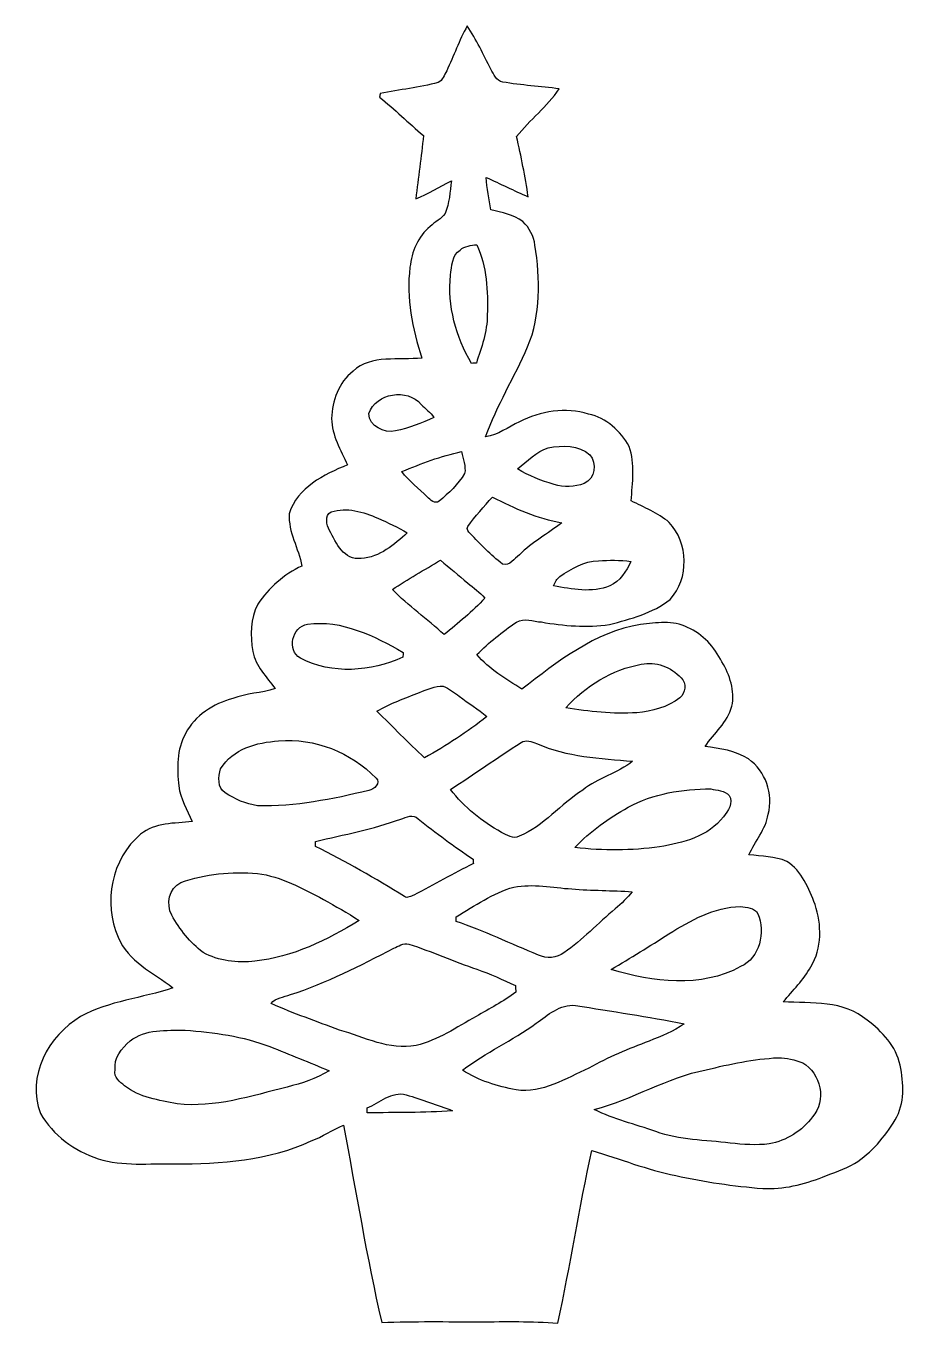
# Model space of a CAD drawing. Header units: centimetres. Extents: x -9.9 to 9.9, y -15.1 to 14.2.
import ezdxf

# ---------------------------------------------------------------- set-up
doc = ezdxf.new("R2010")
doc.units = ezdxf.units.CM
doc.header["$MEASUREMENT"] = 0
doc.layers.add('Layer 1', color=7, linetype='Continuous')

msp = doc.modelspace()

# ---------------------------------------------------------------- linework, layer by layer
at = {"layer": 'Layer 1', "color": 252}
for points, knots in [([(-0.40711, 13.17696), (-0.25118, 13.51421), (-0.12241, 13.86452), (0.05503, 14.1919), (0.05503, 14.1919), (0.26705, 13.88533), (0.42192, 13.54596), (0.58702, 13.21329), (0.58702, 13.21329), (0.65652, 13.10287), (0.71332, 12.94977), (0.85901, 12.92684), (0.85901, 12.92684), (1.27952, 12.84781), (1.70921, 12.83547), (2.13219, 12.7702), (2.13219, 12.7702), (1.85949, 12.37192), (1.47002, 12.07453), (1.17087, 11.69705), (1.17087, 11.69705), (1.26965, 11.24656), (1.36807, 10.79535), (1.43087, 10.33815), (1.43087, 10.33815), (1.11231, 10.47644), (0.80081, 10.63025), (0.48472, 10.77383), (0.48472, 10.77383), (0.49248, 10.52654), (0.55033, 10.28559), (0.5902, 10.04217), (0.5902, 10.04217), (0.83961, 9.98608), (1.09996, 9.93034), (1.31127, 9.77688), (1.31127, 9.77688), (1.46332, 9.6393), (1.55681, 9.44633), (1.58538, 9.24489), (1.58538, 9.24489), (1.70004, 8.48325), (1.72367, 7.67256), (1.41852, 6.94972), (1.41852, 6.94972), (1.12007, 6.26569), (0.72566, 5.62539), (0.46884, 4.92301), (0.46884, 4.92301), (0.75036, 4.95864), (0.98002, 5.14174), (1.23261, 5.25568), (1.23261, 5.25568), (1.70921, 5.50439), (2.27612, 5.59118), (2.79576, 5.43384), (2.79576, 5.43384), (3.19511, 5.35164), (3.51508, 5.04684), (3.71369, 4.70359), (3.71369, 4.70359), (3.84351, 4.30989), (3.78813, 3.88338), (3.75461, 3.47733), (3.75461, 3.47733), (4.04742, 3.32846), (4.35822, 3.20287), (4.61292, 2.99014), (4.61292, 2.99014), (5.04754, 2.52977), (5.06942, 1.72156), (4.63726, 1.25377), (4.63726, 1.25377), (4.24286, 0.94051), (3.74333, 0.81174), (3.26496, 0.68756), (3.26496, 0.68756), (2.75484, 0.60854), (2.23591, 0.65476), (1.73037, 0.74295), (1.73037, 0.74295), (1.54834, 0.75177), (1.33703, 0.84949), (1.17016, 0.73836), (1.17016, 0.73836), (0.84455, 0.52917), (0.54963, 0.27552), (0.27164, 0.00741), (0.27164, 0.00741), (0.54998, -0.32314), (0.93204, -0.53587), (1.28517, -0.7747), (1.28517, -0.7747), (2.09303, -0.15487), (2.9337, 0.51717), (3.9684, 0.68968), (3.9684, 0.68968), (4.31694, 0.71755), (4.70429, 0.79375), (5.02779, 0.61913), (5.02779, 0.61913), (5.37704, 0.47449), (5.6328, 0.17039), (5.80461, -0.15769), (5.80461, -0.15769), (5.98099, -0.45579), (6.1027, -0.80963), (6.02756, -1.15888), (6.02756, -1.15888), (5.92631, -1.52118), (5.62927, -1.76812), (5.42255, -2.06798), (5.42255, -2.06798), (5.7598, -2.11067), (6.10976, -2.15794), (6.40186, -2.34738), (6.40186, -2.34738), (6.78709, -2.6229), (6.97371, -3.13761), (6.84671, -3.59551), (6.84671, -3.59551), (6.79415, -3.93947), (6.55108, -4.20123), (6.41315, -4.50956), (6.41315, -4.50956), (6.69925, -4.54519), (6.99841, -4.54307), (7.26863, -4.65808), (7.26863, -4.65808), (7.61118, -4.87856), (7.7657, -5.27368), (7.90681, -5.63562), (7.90681, -5.63562), (8.05427, -6.08753), (8.06944, -6.61987), (7.80909, -7.03474), (7.80909, -7.03474), (7.64822, -7.3346), (7.4041, -7.57096), (7.18749, -7.82814), (7.18749, -7.82814), (7.82108, -7.86624), (8.56439, -7.78792), (9.07874, -8.24195), (9.07874, -8.24195), (9.42199, -8.49489), (9.73102, -8.83038), (9.82627, -9.25936), (9.82627, -9.25936), (9.90741, -9.66505), (9.93634, -10.12437), (9.71197, -10.49126), (9.71197, -10.49126), (9.4809, -10.8779), (9.17822, -11.23103), (8.79651, -11.47586), (8.79651, -11.47586), (8.57003, -11.60851), (8.31779, -11.68612), (8.07508, -11.78172), (8.07508, -11.78172), (7.64681, -11.9507), (7.18891, -12.06359), (6.72536, -12.04031), (6.72536, -12.04031), (6.06672, -11.98316), (5.40949, -11.89637), (4.76497, -11.74821), (4.76497, -11.74821), (4.11727, -11.61768), (3.50132, -11.37144), (2.86985, -11.18482), (2.86985, -11.18482), (2.58233, -12.47563), (2.38337, -13.78444), (2.10044, -15.07631), (2.10044, -15.07631), (1.51306, -15.0308), (0.92322, -15.04738), (0.33514, -15.04562), (0.33514, -15.04562), (-0.40111, -15.04985), (-1.13806, -15.03186), (-1.8736, -15.06502), (-1.8736, -15.06502), (-2.21368, -13.59217), (-2.44969, -12.09781), (-2.73897, -10.61473), (-2.73897, -10.61473), (-2.98626, -10.7188), (-3.21169, -10.86873), (-3.46181, -10.96821), (-3.46181, -10.96821), (-4.42489, -11.40672), (-5.49981, -11.48927), (-6.54403, -11.48574), (-6.54403, -11.48574), (-7.11906, -11.46986), (-7.71172, -11.5443), (-8.27088, -11.37144), (-8.27088, -11.37144), (-8.80357, -11.19576), (-9.29499, -10.83874), (-9.57121, -10.34521), (-9.57121, -10.34521), (-9.90177, -9.51971), (-9.392, -8.58449), (-8.66916, -8.16046), (-8.66916, -8.16046), (-8.02605, -7.80309), (-7.27498, -7.75053), (-6.58883, -7.5117), (-6.58883, -7.5117), (-7.02416, -7.16668), (-7.60413, -6.91903), (-7.82038, -6.37011), (-7.82038, -6.37011), (-8.16822, -5.59294), (-7.97172, -4.59952), (-7.31414, -4.04636), (-7.31414, -4.04636), (-6.9917, -3.78284), (-6.54544, -3.80259), (-6.15386, -3.76238), (-6.15386, -3.76238), (-6.26004, -3.49673), (-6.41597, -3.24697), (-6.4516, -2.95769), (-6.4516, -2.95769), (-6.49781, -2.56258), (-6.49993, -2.13607), (-6.30202, -1.778), (-6.30202, -1.778), (-6.09353, -1.36102), (-5.66914, -1.10737), (-5.23522, -0.98002), (-5.23522, -0.98002), (-4.92513, -0.86889), (-4.5907, -0.86254), (-4.27849, -0.76165), (-4.27849, -0.76165), (-4.47393, -0.50059), (-4.71488, -0.24941), (-4.78508, 0.07832), (-4.78508, 0.07832), (-4.84223, 0.43251), (-4.84082, 0.81986), (-4.67078, 1.14512), (-4.67078, 1.14512), (-4.42136, 1.51095), (-4.07811, 1.81786), (-3.67594, 2.00554), (-3.67594, 2.00554), (-3.74615, 2.40524), (-3.98851, 2.77107), (-3.95958, 3.18594), (-3.95958, 3.18594), (-3.77754, 3.78143), (-3.17571, 4.06506), (-2.64654, 4.29013), (-2.64654, 4.29013), (-2.8067, 4.62139), (-2.99226, 4.95476), (-3.00531, 5.33224), (-3.00531, 5.33224), (-2.98662, 5.72946), (-2.85009, 6.1528), (-2.5206, 6.4008), (-2.5206, 6.4008), (-2.10608, 6.78533), (-1.48202, 6.63857), (-0.96696, 6.69854), (-0.96696, 6.69854), (-1.18533, 7.35612), (-1.32045, 8.05251), (-1.23649, 8.74712), (-1.23649, 8.74712), (-1.1938, 9.09355), (-1.05728, 9.4421), (-0.77964, 9.66787), (-0.77964, 9.66787), (-0.67522, 9.77477), (-0.52564, 9.83509), (-0.44168, 9.96139), (-0.44168, 9.96139), (-0.34784, 10.19563), (-0.33055, 10.44998), (-0.30198, 10.69799), (-0.30198, 10.69799), (-0.56903, 10.56076), (-0.82338, 10.39848), (-1.10561, 10.29229), (-1.10561, 10.29229), (-1.05234, 10.76854), (-0.97331, 11.24197), (-0.93345, 11.71963), (-0.93345, 11.71963), (-1.26859, 12.00256), (-1.58044, 12.31194), (-1.92158, 12.58746), (-1.92158, 12.58746), (-1.9177, 12.60757), (-1.90923, 12.64849), (-1.905, 12.66896), (-1.905, 12.66896), (-1.47108, 12.76032), (-1.02588, 12.79596), (-0.59831, 12.91696), (-0.59831, 12.91696), (-0.49318, 12.96035), (-0.46531, 13.08982), (-0.40711, 13.17696), (-0.40711, 13.17696), (-0.40711, 13.17696), (-0.40711, 13.17696), (-0.40711, 13.17696)], [0, 0, 0, 0, 0.0125, 0.0125, 0.0125, 0.0125, 0.025, 0.025, 0.025, 0.025, 0.0375, 0.0375, 0.0375, 0.0375, 0.05, 0.05, 0.05, 0.05, 0.0625, 0.0625, 0.0625, 0.0625, 0.075, 0.075, 0.075, 0.075, 0.0875, 0.0875, 0.0875, 0.0875, 0.1, 0.1, 0.1, 0.1, 0.1125, 0.1125, 0.1125, 0.1125, 0.125, 0.125, 0.125, 0.125, 0.1375, 0.1375, 0.1375, 0.1375, 0.15, 0.15, 0.15, 0.15, 0.1625, 0.1625, 0.1625, 0.1625, 0.175, 0.175, 0.175, 0.175, 0.1875, 0.1875, 0.1875, 0.1875, 0.2, 0.2, 0.2, 0.2, 0.2125, 0.2125, 0.2125, 0.2125, 0.225, 0.225, 0.225, 0.225, 0.2375, 0.2375, 0.2375, 0.2375, 0.25, 0.25, 0.25, 0.25, 0.2625, 0.2625, 0.2625, 0.2625, 0.275, 0.275, 0.275, 0.275, 0.2875, 0.2875, 0.2875, 0.2875, 0.3, 0.3, 0.3, 0.3, 0.3125, 0.3125, 0.3125, 0.3125, 0.325, 0.325, 0.325, 0.325, 0.3375, 0.3375, 0.3375, 0.3375, 0.35, 0.35, 0.35, 0.35, 0.3625, 0.3625, 0.3625, 0.3625, 0.375, 0.375, 0.375, 0.375, 0.3875, 0.3875, 0.3875, 0.3875, 0.4, 0.4, 0.4, 0.4, 0.4125, 0.4125, 0.4125, 0.4125, 0.425, 0.425, 0.425, 0.425, 0.4375, 0.4375, 0.4375, 0.4375, 0.45, 0.45, 0.45, 0.45, 0.4625, 0.4625, 0.4625, 0.4625, 0.475, 0.475, 0.475, 0.475, 0.4875, 0.4875, 0.4875, 0.4875, 0.5, 0.5, 0.5, 0.5, 0.5125, 0.5125, 0.5125, 0.5125, 0.525, 0.525, 0.525, 0.525, 0.5375, 0.5375, 0.5375, 0.5375, 0.55, 0.55, 0.55, 0.55, 0.5625, 0.5625, 0.5625, 0.5625, 0.575, 0.575, 0.575, 0.575, 0.5875, 0.5875, 0.5875, 0.5875, 0.6, 0.6, 0.6, 0.6, 0.6125, 0.6125, 0.6125, 0.6125, 0.625, 0.625, 0.625, 0.625, 0.6375, 0.6375, 0.6375, 0.6375, 0.65, 0.65, 0.65, 0.65, 0.6625, 0.6625, 0.6625, 0.6625, 0.675, 0.675, 0.675, 0.675, 0.6875, 0.6875, 0.6875, 0.6875, 0.7, 0.7, 0.7, 0.7, 0.7125, 0.7125, 0.7125, 0.7125, 0.725, 0.725, 0.725, 0.725, 0.7375, 0.7375, 0.7375, 0.7375, 0.75, 0.75, 0.75, 0.75, 0.7625, 0.7625, 0.7625, 0.7625, 0.775, 0.775, 0.775, 0.775, 0.7875, 0.7875, 0.7875, 0.7875, 0.8, 0.8, 0.8, 0.8, 0.8125, 0.8125, 0.8125, 0.8125, 0.825, 0.825, 0.825, 0.825, 0.8375, 0.8375, 0.8375, 0.8375, 0.85, 0.85, 0.85, 0.85, 0.8625, 0.8625, 0.8625, 0.8625, 0.875, 0.875, 0.875, 0.875, 0.8875, 0.8875, 0.8875, 0.8875, 0.9, 0.9, 0.9, 0.9, 0.9125, 0.9125, 0.9125, 0.9125, 0.925, 0.925, 0.925, 0.925, 0.9375, 0.9375, 0.9375, 0.9375, 0.95, 0.95, 0.95, 0.95, 0.9625, 0.9625, 0.9625, 0.9625, 0.975, 0.975, 0.975, 0.975, 1, 1, 1, 1]), ([(-0.10195, 9.13483), (-0.29528, 9.01841), (-0.28575, 8.76653), (-0.32279, 8.57179), (-0.32279, 8.57179), (-0.38559, 7.87471), (-0.20814, 7.17268), (0.15628, 6.5786), (0.15628, 6.5786), (0.18274, 6.57931), (0.2353, 6.58142), (0.26176, 6.58248), (0.26176, 6.58248), (0.37994, 6.93561), (0.50588, 7.29509), (0.50976, 7.67221), (0.50976, 7.67221), (0.52599, 8.20667), (0.49953, 8.76124), (0.27129, 9.25477), (0.27129, 9.25477), (0.14041, 9.24278), (0, 9.22902), (-0.10195, 9.13483), (-0.10195, 9.13483), (-0.10195, 9.13483), (-0.10195, 9.13483), (-0.10195, 9.13483)], [0, 0, 0, 0, 0.125, 0.125, 0.125, 0.125, 0.25, 0.25, 0.25, 0.25, 0.375, 0.375, 0.375, 0.375, 0.5, 0.5, 0.5, 0.5, 0.625, 0.625, 0.625, 0.625, 0.75, 0.75, 0.75, 0.75, 1, 1, 1, 1]), ([(-2.16359, 5.44724), (-2.15547, 5.15549), (-1.81857, 4.9978), (-1.55928, 5.05672), (-1.55928, 5.05672), (-1.25765, 5.10999), (-0.97226, 5.23416), (-0.69356, 5.35905), (-0.69356, 5.35905), (-0.77964, 5.46523), (-0.87877, 5.56048), (-0.98249, 5.64903), (-0.98249, 5.64903), (-1.29469, 6.02615), (-2.00237, 5.91361), (-2.16359, 5.44724), (-2.16359, 5.44724), (-2.16359, 5.44724), (-2.16359, 5.44724), (-2.16359, 5.44724)], [0, 0, 0, 0, 0.16666667, 0.16666667, 0.16666667, 0.16666667, 0.33333333, 0.33333333, 0.33333333, 0.33333333, 0.5, 0.5, 0.5, 0.5, 0.66666667, 0.66666667, 0.66666667, 0.66666667, 1, 1, 1, 1]), ([(1.8863, 4.67572), (1.61854, 4.58188), (1.40899, 4.37374), (1.19168, 4.19876), (1.19168, 4.19876), (1.44568, 4.03895), (1.72791, 3.92747), (2.01612, 3.84775), (2.01612, 3.84775), (2.23661, 3.77966), (2.48038, 3.78601), (2.69663, 3.86609), (2.69663, 3.86609), (2.94393, 3.9751), (2.98309, 4.32047), (2.82293, 4.51661), (2.82293, 4.51661), (2.57104, 4.73816), (2.19639, 4.73251), (1.8863, 4.67572), (1.8863, 4.67572), (1.8863, 4.67572), (1.8863, 4.67572), (1.8863, 4.67572)], [0, 0, 0, 0, 0.14285714, 0.14285714, 0.14285714, 0.14285714, 0.28571429, 0.28571429, 0.28571429, 0.28571429, 0.42857143, 0.42857143, 0.42857143, 0.42857143, 0.57142857, 0.57142857, 0.57142857, 0.57142857, 0.71428571, 0.71428571, 0.71428571, 0.71428571, 1, 1, 1, 1]), ([(-1.41958, 4.13632), (-1.25589, 3.91866), (-1.03576, 3.75532), (-0.8442, 3.56411), (-0.8442, 3.56411), (-0.77399, 3.50238), (-0.67486, 3.39302), (-0.57679, 3.46992), (-0.57679, 3.46992), (-0.36054, 3.64808), (-0.14923, 3.84986), (-0.00212, 4.09116), (-0.00212, 4.09116), (0.03246, 4.25556), (-0.04057, 4.42454), (-0.07161, 4.58611), (-0.07161, 4.58611), (-0.53622, 4.4891), (-0.98213, 4.31659), (-1.41958, 4.13632), (-1.41958, 4.13632), (-1.41958, 4.13632), (-1.41958, 4.13632), (-1.41958, 4.13632)], [0, 0, 0, 0, 0.14285714, 0.14285714, 0.14285714, 0.14285714, 0.28571429, 0.28571429, 0.28571429, 0.28571429, 0.42857143, 0.42857143, 0.42857143, 0.42857143, 0.57142857, 0.57142857, 0.57142857, 0.57142857, 0.71428571, 0.71428571, 0.71428571, 0.71428571, 1, 1, 1, 1]), ([(0.06914, 2.89384), (0.02963, 2.83845), (0.08819, 2.77671), (0.12382, 2.73614), (0.12382, 2.73614), (0.35419, 2.49555), (0.58596, 2.25354), (0.85161, 2.05105), (0.85161, 2.05105), (1.02341, 2.00131), (1.11866, 2.17346), (1.23296, 2.25884), (1.23296, 2.25884), (1.51871, 2.54388), (1.87784, 2.73579), (2.19357, 2.98238), (2.19357, 2.98238), (1.63548, 3.07093), (1.1243, 3.31223), (0.62406, 3.56164), (0.62406, 3.56164), (0.43215, 3.34504), (0.23812, 3.12914), (0.06914, 2.89384), (0.06914, 2.89384), (0.06914, 2.89384), (0.06914, 2.89384), (0.06914, 2.89384)], [0, 0, 0, 0, 0.125, 0.125, 0.125, 0.125, 0.25, 0.25, 0.25, 0.25, 0.375, 0.375, 0.375, 0.375, 0.5, 0.5, 0.5, 0.5, 0.625, 0.625, 0.625, 0.625, 0.75, 0.75, 0.75, 0.75, 1, 1, 1, 1]), ([(-3.01413, 3.22545), (-3.17571, 3.15348), (-3.10938, 2.93335), (-3.05329, 2.80458), (-3.05329, 2.80458), (-2.89842, 2.52589), (-2.72662, 2.12302), (-2.33433, 2.17805), (-2.33433, 2.17805), (-1.92334, 2.19675), (-1.5875, 2.49343), (-1.2954, 2.75343), (-1.2954, 2.75343), (-1.50671, 2.88255), (-1.73496, 2.98097), (-1.95968, 3.08398), (-1.95968, 3.08398), (-2.286, 3.22721), (-2.66277, 3.34222), (-3.01413, 3.22545), (-3.01413, 3.22545), (-3.01413, 3.22545), (-3.01413, 3.22545), (-3.01413, 3.22545)], [0, 0, 0, 0, 0.14285714, 0.14285714, 0.14285714, 0.14285714, 0.28571429, 0.28571429, 0.28571429, 0.28571429, 0.42857143, 0.42857143, 0.42857143, 0.42857143, 0.57142857, 0.57142857, 0.57142857, 0.57142857, 0.71428571, 0.71428571, 0.71428571, 0.71428571, 1, 1, 1, 1]), ([(-1.63336, 1.47638), (-1.27141, 1.10808), (-0.84384, 0.80963), (-0.46496, 0.45896), (-0.46496, 0.45896), (-0.14781, 0.71826), (0.17745, 0.97719), (0.45226, 1.28023), (0.45226, 1.28023), (0.34678, 1.41746), (0.1965, 1.50918), (0.06738, 1.62066), (0.06738, 1.62066), (-0.13617, 1.79529), (-0.34184, 1.96674), (-0.54822, 2.13783), (-0.54822, 2.13783), (-0.91123, 1.91982), (-1.27706, 1.70603), (-1.63336, 1.47638), (-1.63336, 1.47638), (-1.63336, 1.47638), (-1.63336, 1.47638), (-1.63336, 1.47638)], [0, 0, 0, 0, 0.14285714, 0.14285714, 0.14285714, 0.14285714, 0.28571429, 0.28571429, 0.28571429, 0.28571429, 0.42857143, 0.42857143, 0.42857143, 0.42857143, 0.57142857, 0.57142857, 0.57142857, 0.57142857, 0.71428571, 0.71428571, 0.71428571, 0.71428571, 1, 1, 1, 1]), ([(2.14771, 1.76742), (2.07222, 1.7212), (2.0387, 1.63689), (2.00378, 1.55998), (2.00378, 1.55998), (2.41935, 1.4799), (2.86808, 1.39312), (3.27554, 1.55681), (3.27554, 1.55681), (3.51437, 1.66123), (3.6449, 1.8863), (3.7465, 2.11102), (3.7465, 2.11102), (3.50449, 2.14242), (3.25896, 2.13819), (3.0166, 2.12584), (3.0166, 2.12584), (2.6924, 2.12266), (2.40665, 1.9431), (2.14771, 1.76742), (2.14771, 1.76742), (2.14771, 1.76742), (2.14771, 1.76742), (2.14771, 1.76742)], [0, 0, 0, 0, 0.14285714, 0.14285714, 0.14285714, 0.14285714, 0.28571429, 0.28571429, 0.28571429, 0.28571429, 0.42857143, 0.42857143, 0.42857143, 0.42857143, 0.57142857, 0.57142857, 0.57142857, 0.57142857, 0.71428571, 0.71428571, 0.71428571, 0.71428571, 1, 1, 1, 1]), ([(-3.54718, 0.69074), (-3.89326, 0.63782), (-4.02449, 0.10125), (-3.70911, -0.07303), (-3.70911, -0.07303), (-2.99438, -0.45085), (-2.11631, -0.375), (-1.39453, -0.05468), (-1.39453, -0.05468), (-1.39347, -0.02646), (-1.39136, 0.02963), (-1.39065, 0.05786), (-1.39065, 0.05786), (-2.04329, 0.4258), (-2.7753, 0.80257), (-3.54718, 0.69074), (-3.54718, 0.69074), (-3.54718, 0.69074), (-3.54718, 0.69074), (-3.54718, 0.69074)], [0, 0, 0, 0, 0.16666667, 0.16666667, 0.16666667, 0.16666667, 0.33333333, 0.33333333, 0.33333333, 0.33333333, 0.5, 0.5, 0.5, 0.5, 0.66666667, 0.66666667, 0.66666667, 0.66666667, 1, 1, 1, 1]), ([(3.98463, -0.21237), (3.32246, -0.32385), (2.72803, -0.70556), (2.27894, -1.19486), (2.27894, -1.19486), (2.80917, -1.2767), (3.34716, -1.33914), (3.88444, -1.30528), (3.88444, -1.30528), (4.22451, -1.26965), (4.57764, -1.18428), (4.85211, -0.96908), (4.85211, -0.96908), (4.98475, -0.86572), (5.00909, -0.63253), (4.88103, -0.51647), (4.88103, -0.51647), (4.65702, -0.27552), (4.31306, -0.13794), (3.98463, -0.21237), (3.98463, -0.21237), (3.98463, -0.21237), (3.98463, -0.21237), (3.98463, -0.21237)], [0, 0, 0, 0, 0.14285714, 0.14285714, 0.14285714, 0.14285714, 0.28571429, 0.28571429, 0.28571429, 0.28571429, 0.42857143, 0.42857143, 0.42857143, 0.42857143, 0.57142857, 0.57142857, 0.57142857, 0.57142857, 0.71428571, 0.71428571, 0.71428571, 0.71428571, 1, 1, 1, 1]), ([(-1.01988, -0.84631), (-1.34514, -0.97931), (-1.68204, -1.08938), (-1.98367, -1.27247), (-1.98367, -1.27247), (-1.61678, -1.61396), (-1.28129, -1.9879), (-0.90699, -2.32163), (-0.90699, -2.32163), (-0.41381, -2.04929), (0.05786, -1.73849), (0.5013, -1.39171), (0.5013, -1.39171), (0.30339, -1.22555), (0.08184, -1.09044), (-0.12312, -0.9338), (-0.12312, -0.9338), (-0.23989, -0.85337), (-0.3489, -0.75283), (-0.48472, -0.70626), (-0.48472, -0.70626), (-0.67451, -0.69956), (-0.84808, -0.77929), (-1.01988, -0.84631), (-1.01988, -0.84631), (-1.01988, -0.84631), (-1.01988, -0.84631), (-1.01988, -0.84631)], [0, 0, 0, 0, 0.125, 0.125, 0.125, 0.125, 0.25, 0.25, 0.25, 0.25, 0.375, 0.375, 0.375, 0.375, 0.5, 0.5, 0.5, 0.5, 0.625, 0.625, 0.625, 0.625, 0.75, 0.75, 0.75, 0.75, 1, 1, 1, 1]), ([(-4.19982, -1.94169), (-4.69265, -1.97132), (-5.23522, -2.12055), (-5.50827, -2.5714), (-5.50827, -2.5714), (-5.5566, -2.7499), (-5.59188, -2.99579), (-5.40561, -3.11115), (-5.40561, -3.11115), (-5.18795, -3.2579), (-4.93536, -3.36303), (-4.67572, -3.40536), (-4.67572, -3.40536), (-3.82623, -3.42865), (-2.98556, -3.25614), (-2.16429, -3.05717), (-2.16429, -3.05717), (-2.04611, -3.03812), (-1.88595, -2.88819), (-2.00201, -2.77848), (-2.00201, -2.77848), (-2.56716, -2.20133), (-3.38843, -1.86408), (-4.19982, -1.94169), (-4.19982, -1.94169), (-4.19982, -1.94169), (-4.19982, -1.94169), (-4.19982, -1.94169)], [0, 0, 0, 0, 0.125, 0.125, 0.125, 0.125, 0.25, 0.25, 0.25, 0.25, 0.375, 0.375, 0.375, 0.375, 0.5, 0.5, 0.5, 0.5, 0.625, 0.625, 0.625, 0.625, 0.75, 0.75, 0.75, 0.75, 1, 1, 1, 1]), ([(1.27, -1.97732), (0.73448, -2.32093), (0.21378, -2.68852), (-0.32032, -3.0353), (-0.32032, -3.0353), (-0.01411, -3.43711), (0.38841, -3.75955), (0.82762, -4.00544), (0.82762, -4.00544), (0.95109, -4.058), (1.0922, -4.16842), (1.23014, -4.09363), (1.23014, -4.09363), (1.78294, -3.85904), (2.16464, -3.37009), (2.66206, -3.04941), (2.66206, -3.04941), (3.00567, -2.77777), (3.44911, -2.67194), (3.78919, -2.39783), (3.78919, -2.39783), (3.05823, -2.33715), (2.30399, -2.30188), (1.62278, -2.00201), (1.62278, -2.00201), (1.51201, -1.95651), (1.38148, -1.90253), (1.27, -1.97732), (1.27, -1.97732), (1.27, -1.97732), (1.27, -1.97732), (1.27, -1.97732)], [0, 0, 0, 0, 0.11111111, 0.11111111, 0.11111111, 0.11111111, 0.22222222, 0.22222222, 0.22222222, 0.22222222, 0.33333333, 0.33333333, 0.33333333, 0.33333333, 0.44444444, 0.44444444, 0.44444444, 0.44444444, 0.55555556, 0.55555556, 0.55555556, 0.55555556, 0.66666667, 0.66666667, 0.66666667, 0.66666667, 0.77777778, 0.77777778, 0.77777778, 0.77777778, 1, 1, 1, 1]), ([(3.68688, -3.43853), (3.25049, -3.68371), (2.83139, -3.97722), (2.48814, -4.34305), (2.48814, -4.34305), (3.11961, -4.42666), (3.76661, -4.41431), (4.39773, -4.33282), (4.39773, -4.33282), (4.91949, -4.23968), (5.50051, -4.09963), (5.83812, -3.65125), (5.83812, -3.65125), (5.94395, -3.52531), (6.06637, -3.33516), (5.96653, -3.17041), (5.96653, -3.17041), (5.86916, -3.05082), (5.6896, -3.05717), (5.55343, -3.02401), (5.55343, -3.02401), (4.91349, -3.02683), (4.25379, -3.1242), (3.68688, -3.43853), (3.68688, -3.43853), (3.68688, -3.43853), (3.68688, -3.43853), (3.68688, -3.43853)], [0, 0, 0, 0, 0.125, 0.125, 0.125, 0.125, 0.25, 0.25, 0.25, 0.25, 0.375, 0.375, 0.375, 0.375, 0.5, 0.5, 0.5, 0.5, 0.625, 0.625, 0.625, 0.625, 0.75, 0.75, 0.75, 0.75, 1, 1, 1, 1]), ([(-1.4411, -3.70311), (-2.06657, -3.93418), (-2.7238, -4.05447), (-3.37079, -4.20758), (-3.37079, -4.20758), (-3.36973, -4.2358), (-3.36762, -4.29189), (-3.36656, -4.31976), (-3.36656, -4.31976), (-2.68182, -4.66725), (-2.01189, -5.04437), (-1.36102, -5.45183), (-1.36102, -5.45183), (-1.29328, -5.50016), (-1.21285, -5.44336), (-1.14723, -5.41761), (-1.14723, -5.41761), (-0.6985, -5.18372), (-0.25612, -4.93748), (0.19438, -4.70641), (0.19438, -4.70641), (0.19332, -4.68207), (0.19121, -4.63303), (0.1905, -4.60869), (0.1905, -4.60869), (-0.23918, -4.32576), (-0.64699, -4.01285), (-1.05445, -3.70029), (-1.05445, -3.70029), (-1.16029, -3.57646), (-1.32045, -3.66889), (-1.4411, -3.70311), (-1.4411, -3.70311), (-1.4411, -3.70311), (-1.4411, -3.70311), (-1.4411, -3.70311)], [0, 0, 0, 0, 0.1, 0.1, 0.1, 0.1, 0.2, 0.2, 0.2, 0.2, 0.3, 0.3, 0.3, 0.3, 0.4, 0.4, 0.4, 0.4, 0.5, 0.5, 0.5, 0.5, 0.6, 0.6, 0.6, 0.6, 0.7, 0.7, 0.7, 0.7, 0.8, 0.8, 0.8, 0.8, 1, 1, 1, 1]), ([(-6.40433, -5.13397), (-6.67597, -5.26768), (-6.74335, -5.61728), (-6.61176, -5.87304), (-6.61176, -5.87304), (-6.4322, -6.19266), (-6.1976, -6.49111), (-5.90479, -6.71477), (-5.90479, -6.71477), (-5.55096, -6.90668), (-5.13009, -6.96207), (-4.73322, -6.91056), (-4.73322, -6.91056), (-3.8862, -6.81884), (-3.10198, -6.43537), (-2.38548, -5.99546), (-2.38548, -5.99546), (-2.64125, -5.81625), (-2.91853, -5.67126), (-3.18982, -5.51709), (-3.18982, -5.51709), (-3.65936, -5.26274), (-4.14232, -5.00309), (-4.67854, -4.92936), (-4.67854, -4.92936), (-5.25992, -4.8835), (-5.85364, -4.93642), (-6.40433, -5.13397), (-6.40433, -5.13397), (-6.40433, -5.13397), (-6.40433, -5.13397), (-6.40433, -5.13397)], [0, 0, 0, 0, 0.11111111, 0.11111111, 0.11111111, 0.11111111, 0.22222222, 0.22222222, 0.22222222, 0.22222222, 0.33333333, 0.33333333, 0.33333333, 0.33333333, 0.44444444, 0.44444444, 0.44444444, 0.44444444, 0.55555556, 0.55555556, 0.55555556, 0.55555556, 0.66666667, 0.66666667, 0.66666667, 0.66666667, 0.77777778, 0.77777778, 0.77777778, 0.77777778, 1, 1, 1, 1]), ([(1.10843, -5.2391), (0.63571, -5.37669), (0.2226, -5.65503), (-0.19226, -5.91079), (-0.19226, -5.91079), (-0.19262, -5.93654), (-0.19368, -5.9884), (-0.19403, -6.01416), (-0.19403, -6.01416), (0.44309, -6.22124), (1.04175, -6.52674), (1.66405, -6.77157), (1.66405, -6.77157), (1.84573, -6.86117), (2.07574, -6.84036), (2.23802, -6.71901), (2.23802, -6.71901), (2.65783, -6.42902), (3.01025, -6.05578), (3.39796, -5.72629), (3.39796, -5.72629), (3.53907, -5.61269), (3.66395, -5.48076), (3.78178, -5.34353), (3.78178, -5.34353), (3.32669, -5.31389), (2.86949, -5.31707), (2.41512, -5.28073), (2.41512, -5.28073), (1.98085, -5.25145), (1.54305, -5.15796), (1.10843, -5.2391), (1.10843, -5.2391), (1.10843, -5.2391), (1.10843, -5.2391), (1.10843, -5.2391)], [0, 0, 0, 0, 0.1, 0.1, 0.1, 0.1, 0.2, 0.2, 0.2, 0.2, 0.3, 0.3, 0.3, 0.3, 0.4, 0.4, 0.4, 0.4, 0.5, 0.5, 0.5, 0.5, 0.6, 0.6, 0.6, 0.6, 0.7, 0.7, 0.7, 0.7, 0.8, 0.8, 0.8, 0.8, 1, 1, 1, 1]), ([(4.60269, -6.29638), (4.17513, -6.5719), (3.74156, -6.83719), (3.30588, -7.09859), (3.30588, -7.09859), (4.24568, -7.37976), (5.32765, -7.52299), (6.22512, -7.03439), (6.22512, -7.03439), (6.66291, -6.83577), (6.78709, -6.25687), (6.61141, -5.84059), (6.61141, -5.84059), (6.5465, -5.6956), (6.35529, -5.69666), (6.22335, -5.6769), (6.22335, -5.6769), (5.62857, -5.68854), (5.09411, -5.99087), (4.60269, -6.29638), (4.60269, -6.29638), (4.60269, -6.29638), (4.60269, -6.29638), (4.60269, -6.29638)], [0, 0, 0, 0, 0.14285714, 0.14285714, 0.14285714, 0.14285714, 0.28571429, 0.28571429, 0.28571429, 0.28571429, 0.42857143, 0.42857143, 0.42857143, 0.42857143, 0.57142857, 0.57142857, 0.57142857, 0.57142857, 0.71428571, 0.71428571, 0.71428571, 0.71428571, 1, 1, 1, 1]), ([(-1.60196, -6.61952), (-2.36008, -7.00793), (-3.11856, -7.40974), (-3.93524, -7.66374), (-3.93524, -7.66374), (-4.07635, -7.72971), (-4.27108, -7.72901), (-4.3688, -7.86765), (-4.3688, -7.86765), (-3.86398, -8.08919), (-3.34257, -8.2737), (-2.8254, -8.46455), (-2.8254, -8.46455), (-2.26131, -8.62471), (-1.70533, -8.92951), (-1.09961, -8.81133), (-1.09961, -8.81133), (-0.6036, -8.70021), (-0.18309, -8.39823), (0.25682, -8.16046), (0.25682, -8.16046), (0.55704, -7.98089), (0.87418, -7.82602), (1.15147, -7.60977), (1.15147, -7.60977), (1.14864, -7.56003), (1.14618, -7.51064), (1.14441, -7.4616), (1.14441, -7.4616), (0.8569, -7.33354), (0.57397, -7.19384), (0.27517, -7.0933), (0.27517, -7.0933), (-0.24342, -6.91938), (-0.74224, -6.69114), (-1.2633, -6.52463), (-1.2633, -6.52463), (-1.3843, -6.49111), (-1.49648, -6.57542), (-1.60196, -6.61952), (-1.60196, -6.61952), (-1.60196, -6.61952), (-1.60196, -6.61952), (-1.60196, -6.61952)], [0, 0, 0, 0, 0.08333333, 0.08333333, 0.08333333, 0.08333333, 0.16666667, 0.16666667, 0.16666667, 0.16666667, 0.25, 0.25, 0.25, 0.25, 0.33333333, 0.33333333, 0.33333333, 0.33333333, 0.41666667, 0.41666667, 0.41666667, 0.41666667, 0.5, 0.5, 0.5, 0.5, 0.58333333, 0.58333333, 0.58333333, 0.58333333, 0.66666667, 0.66666667, 0.66666667, 0.66666667, 0.75, 0.75, 0.75, 0.75, 0.83333333, 0.83333333, 0.83333333, 0.83333333, 1, 1, 1, 1]), ([(1.61078, -8.31286), (1.08126, -8.70338), (0.47131, -8.96796), (-0.04868, -9.37295), (-0.04868, -9.37295), (0.31397, -9.60614), (0.73695, -9.73455), (1.15711, -9.81569), (1.15711, -9.81569), (1.75507, -9.89506), (2.28141, -9.56134), (2.79964, -9.32321), (2.79964, -9.32321), (3.23462, -9.08121), (3.69499, -8.89035), (4.1596, -8.71396), (4.1596, -8.71396), (4.43336, -8.60813), (4.71135, -8.49912), (4.95088, -8.32591), (4.95088, -8.32591), (4.13914, -8.15975), (3.31717, -8.04369), (2.49978, -7.90787), (2.49978, -7.90787), (2.14771, -7.87118), (1.87678, -8.12976), (1.61078, -8.31286), (1.61078, -8.31286), (1.61078, -8.31286), (1.61078, -8.31286), (1.61078, -8.31286)], [0, 0, 0, 0, 0.11111111, 0.11111111, 0.11111111, 0.11111111, 0.22222222, 0.22222222, 0.22222222, 0.22222222, 0.33333333, 0.33333333, 0.33333333, 0.33333333, 0.44444444, 0.44444444, 0.44444444, 0.44444444, 0.55555556, 0.55555556, 0.55555556, 0.55555556, 0.66666667, 0.66666667, 0.66666667, 0.66666667, 0.77777778, 0.77777778, 0.77777778, 0.77777778, 1, 1, 1, 1]), ([(-7.55297, -8.71114), (-7.73642, -8.87554), (-7.92833, -9.10026), (-7.88635, -9.36519), (-7.88635, -9.36519), (-7.93221, -9.53347), (-7.78334, -9.63612), (-7.67539, -9.72185), (-7.67539, -9.72185), (-7.34131, -9.99137), (-6.89716, -10.04746), (-6.49041, -10.12896), (-6.49041, -10.12896), (-5.64092, -10.22844), (-4.82071, -9.9508), (-4.00861, -9.75007), (-4.00861, -9.75007), (-3.67736, -9.67422), (-3.35386, -9.55604), (-3.05929, -9.38565), (-3.05929, -9.38565), (-3.4992, -9.19127), (-3.95005, -9.02123), (-4.39491, -8.83849), (-4.39491, -8.83849), (-5.00662, -8.60707), (-5.66244, -8.51147), (-6.31225, -8.46914), (-6.31225, -8.46914), (-6.72853, -8.47161), (-7.20513, -8.43915), (-7.55297, -8.71114), (-7.55297, -8.71114), (-7.55297, -8.71114), (-7.55297, -8.71114), (-7.55297, -8.71114)], [0, 0, 0, 0, 0.1, 0.1, 0.1, 0.1, 0.2, 0.2, 0.2, 0.2, 0.3, 0.3, 0.3, 0.3, 0.4, 0.4, 0.4, 0.4, 0.5, 0.5, 0.5, 0.5, 0.6, 0.6, 0.6, 0.6, 0.7, 0.7, 0.7, 0.7, 0.8, 0.8, 0.8, 0.8, 1, 1, 1, 1]), ([(5.44689, -9.36166), (4.56459, -9.53699), (3.78989, -10.02877), (2.92382, -10.25807), (2.92382, -10.25807), (3.36162, -10.48279), (3.84881, -10.58827), (4.30918, -10.75655), (4.30918, -10.75655), (4.84822, -10.9541), (5.42854, -10.94246), (5.99052, -11.01549), (5.99052, -11.01549), (6.28297, -11.05006), (6.57931, -11.06946), (6.87282, -11.03277), (6.87282, -11.03277), (7.26017, -10.96257), (7.614, -10.73997), (7.84719, -10.42317), (7.84719, -10.42317), (8.17774, -10.07075), (8.02957, -9.43398), (7.626, -9.20256), (7.626, -9.20256), (7.44961, -9.13624), (7.26228, -9.09179), (7.0739, -9.08967), (7.0739, -9.08967), (6.52286, -9.11401), (5.9817, -9.23255), (5.44689, -9.36166), (5.44689, -9.36166), (5.44689, -9.36166), (5.44689, -9.36166), (5.44689, -9.36166)], [0, 0, 0, 0, 0.1, 0.1, 0.1, 0.1, 0.2, 0.2, 0.2, 0.2, 0.3, 0.3, 0.3, 0.3, 0.4, 0.4, 0.4, 0.4, 0.5, 0.5, 0.5, 0.5, 0.6, 0.6, 0.6, 0.6, 0.7, 0.7, 0.7, 0.7, 0.8, 0.8, 0.8, 0.8, 1, 1, 1, 1]), ([(-2.19886, -10.22174), (-2.20028, -10.24855), (-2.2031, -10.30287), (-2.20451, -10.33004), (-2.20451, -10.33004), (-1.56139, -10.32792), (-0.91722, -10.33216), (-0.27552, -10.28559), (-0.27552, -10.28559), (-0.61807, -10.15118), (-0.96908, -10.03653), (-1.31974, -9.92505), (-1.31974, -9.92505), (-1.65171, -9.83615), (-1.91523, -10.10391), (-2.19886, -10.22174)], [0, 0, 0, 0, 0.2, 0.2, 0.2, 0.2, 0.4, 0.4, 0.4, 0.4, 0.6, 0.6, 0.6, 0.6, 1, 1, 1, 1])]:
    msp.add_open_spline(points, degree=3, knots=knots, dxfattribs=at)

doc.saveas('drawing.dxf')
